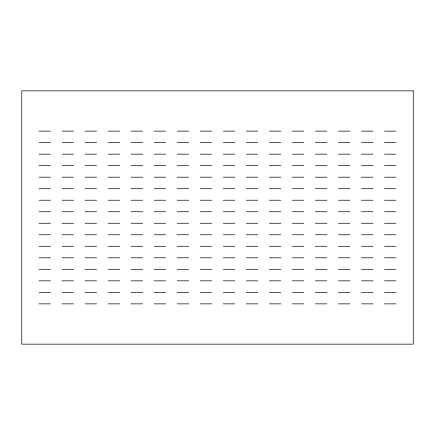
<?xml version="1.0" encoding="UTF-8"?>
<svg xmlns="http://www.w3.org/2000/svg" width="435" height="435" viewBox="0 0 435 435"><rect width="100%" height="100%" fill="white"/><g stroke="black" fill="none" stroke-linecap="round" stroke-linejoin="round"><path stroke-width="0.65" d="M39.02 131.142L50.536 131.142M62.053 131.142L73.564 131.142M85.081 131.142L96.597 131.142M108.108 131.142L119.625 131.142M131.142 131.142L142.653 131.142M154.169 131.142L165.686 131.142M177.197 131.142L188.714 131.142M200.23 131.142L211.742 131.142M223.258 131.142L234.769 131.142M246.286 131.142L257.803 131.142M269.314 131.142L280.831 131.142M292.347 131.142L303.858 131.142M315.375 131.142L326.892 131.142M338.403 131.142L349.919 131.142M361.436 131.142L372.947 131.142M384.464 131.142L395.98 131.142M39.02 142.653L50.536 142.653M62.053 142.653L73.564 142.653M85.081 142.653L96.597 142.653M108.108 142.653L119.625 142.653M131.142 142.653L142.653 142.653M154.169 142.653L165.686 142.653M177.197 142.653L188.714 142.653M200.23 142.653L211.742 142.653M223.258 142.653L234.769 142.653M246.286 142.653L257.803 142.653M269.314 142.653L280.831 142.653M292.347 142.653L303.858 142.653M315.375 142.653L326.892 142.653M338.403 142.653L349.919 142.653M361.436 142.653L372.947 142.653M384.464 142.653L395.98 142.653M39.02 154.169L50.536 154.169M62.053 154.169L73.564 154.169M85.081 154.169L96.597 154.169M108.108 154.169L119.625 154.169M131.142 154.169L142.653 154.169M154.169 154.169L165.686 154.169M177.197 154.169L188.714 154.169M200.23 154.169L211.742 154.169M223.258 154.169L234.769 154.169M246.286 154.169L257.803 154.169M269.314 154.169L280.831 154.169M292.347 154.169L303.858 154.169M315.375 154.169L326.892 154.169M338.403 154.169L349.919 154.169M361.436 154.169L372.947 154.169M384.464 154.169L395.98 154.169M39.02 165.686L50.536 165.686M62.053 165.686L73.564 165.686M85.081 165.686L96.597 165.686M108.108 165.686L119.625 165.686M131.142 165.686L142.653 165.686M154.169 165.686L165.686 165.686M177.197 165.686L188.714 165.686M200.23 165.686L211.742 165.686M223.258 165.686L234.769 165.686M246.286 165.686L257.803 165.686M269.314 165.686L280.831 165.686M292.347 165.686L303.858 165.686M315.375 165.686L326.892 165.686M338.403 165.686L349.919 165.686M361.436 165.686L372.947 165.686M384.464 165.686L395.98 165.686M39.02 177.197L50.536 177.197M62.053 177.197L73.564 177.197M85.081 177.197L96.597 177.197M108.108 177.197L119.625 177.197M131.142 177.197L142.653 177.197M154.169 177.197L165.686 177.197M177.197 177.197L188.714 177.197M200.23 177.197L211.742 177.197M223.258 177.197L234.769 177.197M246.286 177.197L257.803 177.197M269.314 177.197L280.831 177.197M292.347 177.197L303.858 177.197M315.375 177.197L326.892 177.197M338.403 177.197L349.919 177.197M361.436 177.197L372.947 177.197M384.464 177.197L395.98 177.197M39.02 188.714L50.536 188.714M62.053 188.714L73.564 188.714M85.081 188.714L96.597 188.714M108.108 188.714L119.625 188.714M131.142 188.714L142.653 188.714M154.169 188.714L165.686 188.714M177.197 188.714L188.714 188.714M200.23 188.714L211.742 188.714M223.258 188.714L234.769 188.714M246.286 188.714L257.803 188.714M269.314 188.714L280.831 188.714M292.347 188.714L303.858 188.714M315.375 188.714L326.892 188.714M338.403 188.714L349.919 188.714M361.436 188.714L372.947 188.714M384.464 188.714L395.98 188.714M39.02 200.23L50.536 200.23M62.053 200.23L73.564 200.23M85.081 200.23L96.597 200.23M108.108 200.23L119.625 200.23M131.142 200.23L142.653 200.23M154.169 200.23L165.686 200.23M177.197 200.23L188.714 200.23M200.23 200.23L211.742 200.23M223.258 200.23L234.769 200.23M246.286 200.23L257.803 200.23M269.314 200.23L280.831 200.23M292.347 200.23L303.858 200.23M315.375 200.23L326.892 200.23M338.403 200.23L349.919 200.23M361.436 200.23L372.947 200.23M384.464 200.23L395.98 200.23M39.02 211.742L50.536 211.742M62.053 211.742L73.564 211.742M85.081 211.742L96.597 211.742M108.108 211.742L119.625 211.742M131.142 211.742L142.653 211.742M154.169 211.742L165.686 211.742M177.197 211.742L188.714 211.742M200.23 211.742L211.742 211.742M223.258 211.742L234.769 211.742M246.286 211.742L257.803 211.742M269.314 211.742L280.831 211.742M292.347 211.742L303.858 211.742M315.375 211.742L326.892 211.742M338.403 211.742L349.919 211.742M361.436 211.742L372.947 211.742M384.464 211.742L395.98 211.742M39.02 223.258L50.536 223.258M62.053 223.258L73.564 223.258M85.081 223.258L96.597 223.258M108.108 223.258L119.625 223.258M131.142 223.258L142.653 223.258M154.169 223.258L165.686 223.258M177.197 223.258L188.714 223.258M200.23 223.258L211.742 223.258M223.258 223.258L234.769 223.258M246.286 223.258L257.803 223.258M269.314 223.258L280.831 223.258M292.347 223.258L303.858 223.258M315.375 223.258L326.892 223.258M338.403 223.258L349.919 223.258M361.436 223.258L372.947 223.258M384.464 223.258L395.98 223.258M39.02 234.769L50.536 234.769M62.053 234.769L73.564 234.769M85.081 234.769L96.597 234.769M108.108 234.769L119.625 234.769M131.142 234.769L142.653 234.769M154.169 234.769L165.686 234.769M177.197 234.769L188.714 234.769M200.23 234.769L211.742 234.769M223.258 234.769L234.769 234.769M246.286 234.769L257.803 234.769M269.314 234.769L280.831 234.769M292.347 234.769L303.858 234.769M315.375 234.769L326.892 234.769M338.403 234.769L349.919 234.769M361.436 234.769L372.947 234.769M384.464 234.769L395.98 234.769M39.02 246.286L50.536 246.286M62.053 246.286L73.564 246.286M85.081 246.286L96.597 246.286M108.108 246.286L119.625 246.286M131.142 246.286L142.653 246.286M154.169 246.286L165.686 246.286M177.197 246.286L188.714 246.286M200.23 246.286L211.742 246.286M223.258 246.286L234.769 246.286M246.286 246.286L257.803 246.286M269.314 246.286L280.831 246.286M292.347 246.286L303.858 246.286M315.375 246.286L326.892 246.286M338.403 246.286L349.919 246.286M361.436 246.286L372.947 246.286M384.464 246.286L395.98 246.286M39.02 257.803L50.536 257.803M62.053 257.803L73.564 257.803M85.081 257.803L96.597 257.803M108.108 257.803L119.625 257.803M131.142 257.803L142.653 257.803M154.169 257.803L165.686 257.803M177.197 257.803L188.714 257.803M200.23 257.803L211.742 257.803M223.258 257.803L234.769 257.803M246.286 257.803L257.803 257.803M269.314 257.803L280.831 257.803M292.347 257.803L303.858 257.803M315.375 257.803L326.892 257.803M338.403 257.803L349.919 257.803M361.436 257.803L372.947 257.803M384.464 257.803L395.98 257.803M39.02 269.314L50.536 269.314M62.053 269.314L73.564 269.314M85.081 269.314L96.597 269.314M108.108 269.314L119.625 269.314M131.142 269.314L142.653 269.314M154.169 269.314L165.686 269.314M177.197 269.314L188.714 269.314M200.23 269.314L211.742 269.314M223.258 269.314L234.769 269.314M246.286 269.314L257.803 269.314M269.314 269.314L280.831 269.314M292.347 269.314L303.858 269.314M315.375 269.314L326.892 269.314M338.403 269.314L349.919 269.314M361.436 269.314L372.947 269.314M384.464 269.314L395.98 269.314M39.02 280.831L50.536 280.831M62.053 280.831L73.564 280.831M85.081 280.831L96.597 280.831M108.108 280.831L119.625 280.831M131.142 280.831L142.653 280.831M154.169 280.831L165.686 280.831M177.197 280.831L188.714 280.831M200.23 280.831L211.742 280.831M223.258 280.831L234.769 280.831M246.286 280.831L257.803 280.831M269.314 280.831L280.831 280.831M292.347 280.831L303.858 280.831M315.375 280.831L326.892 280.831M338.403 280.831L349.919 280.831M361.436 280.831L372.947 280.831M384.464 280.831L395.98 280.831M39.02 292.347L50.536 292.347M62.053 292.347L73.564 292.347M85.081 292.347L96.597 292.347M108.108 292.347L119.625 292.347M131.142 292.347L142.653 292.347M154.169 292.347L165.686 292.347M177.197 292.347L188.714 292.347M200.23 292.347L211.742 292.347M223.258 292.347L234.769 292.347M246.286 292.347L257.803 292.347M269.314 292.347L280.831 292.347M292.347 292.347L303.858 292.347M315.375 292.347L326.892 292.347M338.403 292.347L349.919 292.347M361.436 292.347L372.947 292.347M384.464 292.347L395.98 292.347M39.02 303.858L50.536 303.858M62.053 303.858L73.564 303.858M85.081 303.858L96.597 303.858M108.108 303.858L119.625 303.858M131.142 303.858L142.653 303.858M154.169 303.858L165.686 303.858M177.197 303.858L188.714 303.858M200.23 303.858L211.742 303.858M223.258 303.858L234.769 303.858M246.286 303.858L257.803 303.858M269.314 303.858L280.831 303.858M292.347 303.858L303.858 303.858M315.375 303.858L326.892 303.858M338.403 303.858L349.919 303.858M361.436 303.858L372.947 303.858M384.464 303.858L395.98 303.858M413.25 90.839L21.75 90.839L21.75 344.161L413.25 344.161L413.25 90.839"/></g></svg>
